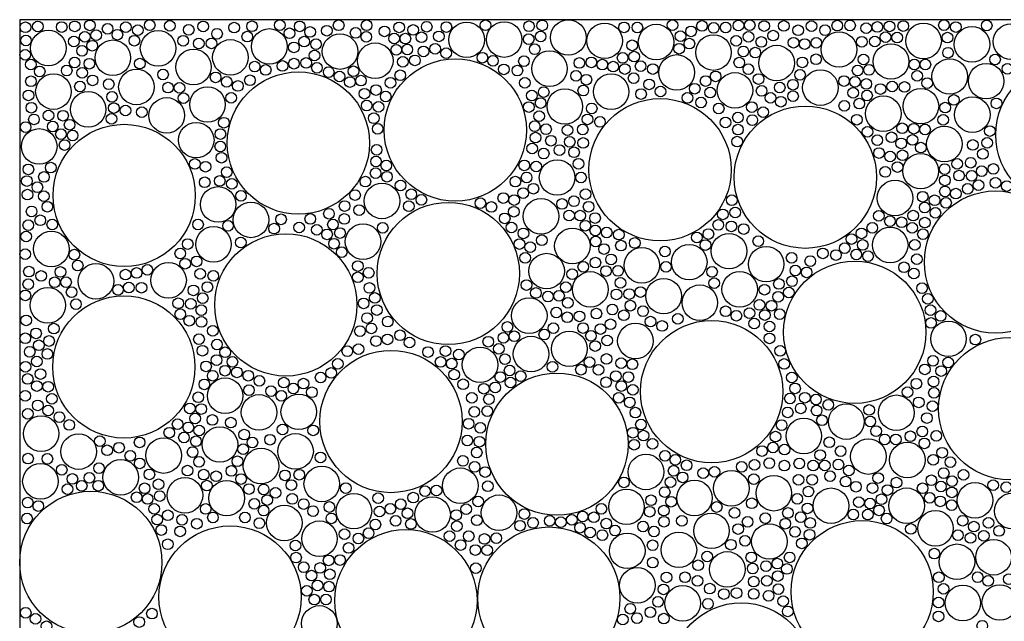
# Model space of a CAD drawing. Header units: metres. Extents: x 0 to 1000, y 0 to 1000.
# Drawn here: x 0 to 554, y 662 to 1000 of the extents above; entities that cross this region are included whole.
import ezdxf

# ---------------------------------------------------------------- set-up
doc = ezdxf.new("R2010")
doc.units = ezdxf.units.M

msp = doc.modelspace()

# ---------------------------------------------------------------- linework, layer by layer
msp.add_lwpolyline([(0, 0), (1000, 0), (1000, 1000), (0, 1000), (0, 0)])
for centre, radius in [((3.22, 995.74), 3), ((10.24, 996.14), 3), ((23.64, 995.87), 3), ((30.97, 996.23), 3), ((39.46, 996.82), 3), ((49.43, 994.86), 3), ((59.66, 995.79), 3), ((66.42, 994.12), 3), ((73.13, 996.91), 3), ((84.43, 996.55), 3), ((95.05, 994.32), 3), ((103.17, 996.21), 3), ((120.59, 995.52), 3), ((130.68, 996.27), 3), ((146.24, 996.9), 3), ((157.45, 996.24), 3), ((172.72, 993.81), 3), ((179.37, 996.86), 3), ((195.11, 996.86), 3), ((213.42, 995.66), 3), ((221.27, 994.24), 3), ((228.88, 996.03), 3), ((239.94, 995.87), 3), ((251.34, 988.68), 10), ((261.95, 996.83), 3), ((272.45, 988.82), 10), ((286.41, 996.31), 3), ((293.85, 996.78), 3), ((308.52, 989.98), 10), ((328.91, 988.11), 10), ((339.86, 995.69), 3), ((347.36, 995.64), 3), ((357.88, 987.41), 10), ((367.1, 996.91), 3), ((383.66, 996.49), 3), ((390.25, 995.38), 3), ((396.95, 995.61), 3), ((404.17, 996.73), 3), ((410.51, 996.93), 3), ((418.67, 996.41), 3), ((429.69, 996.47), 3), ((437.73, 994.05), 3), ((445.26, 996.36), 3), ((452.89, 994.07), 3), ((459.76, 996.65), 3), ((466.92, 996.77), 3), ((475.97, 995.26), 3), ((482.3, 995.9), 3), ((489.11, 996.23), 3), ((496.88, 996.44), 3), ((508.27, 987.99), 10), ((519.74, 996.9), 3), ((526.44, 995.87), 3), ((543.78, 996.74), 3), ((557.43, 987.65), 10), ((3.54, 988.28), 3), ((16.09, 984.06), 10), ((36.66, 990.33), 3), ((43.05, 991.29), 3), ((54.95, 991.55), 3), ((64.5, 988.18), 3), ((77.83, 983.9), 10), ((91.96, 988.15), 3), ((110.99, 992.09), 3), ((127.98, 990.47), 3), ((140.41, 984.96), 10), ((151.69, 992.33), 3), ((163.3, 993.12), 3), ((180.16, 982.07), 10), ((188.91, 992.57), 3), ((194.88, 990.38), 3), ((205.13, 993.41), 3), ((210.58, 989.44), 3), ((216.88, 989.33), 3), ((225.95, 990.12), 3), ((235.72, 990.6), 3), ((286.22, 989.05), 3), ((292.93, 990.53), 3), ((371.55, 990.74), 3), ((377.52, 993.42), 3), ((390.15, 981.52), 10), ((402.92, 988.12), 3), ((409.81, 990.38), 3), ((423.67, 991.02), 3), ((460.74, 983.22), 10), ((486.84, 990.2), 3), ((493.44, 989.94), 3), ((521.76, 989.9), 3), ((535.5, 986.14), 10), ((30.49, 987.76), 3), ((40.79, 985.35), 3), ((52.4, 978.58), 10), ((100.7, 986.64), 3), ((107.85, 986.66), 3), ((118.49, 978.79), 10), ((154.2, 984.41), 3), ((160, 987.68), 3), ((166.64, 986.23), 3), ((199.94, 976.92), 10), ((211.75, 983.06), 3), ((217.98, 983.22), 3), ((233.6, 983.6), 3), ((289.61, 983.39), 3), ((344.38, 985.58), 3), ((370.81, 983.68), 3), ((376.6, 986.53), 3), ((417.01, 987.46), 3), ((425.7, 975.6), 10), ((435.16, 987.06), 3), ((441.44, 986.29), 3), ((447.93, 986.97), 3), ((473.56, 987.59), 3), ((480.86, 987.71), 3), ((489.94, 976.51), 10), ((3.08, 980.25), 3), ((35.06, 982.52), 3), ((97.74, 973.38), 10), ((165.8, 979.87), 3), ((222.24, 977.1), 3), ((227.09, 982.15), 3), ((239.84, 981.18), 3), ((260.2, 978.62), 3), ((297.91, 972.47), 10), ((339.03, 978.51), 3), ((345.54, 979.23), 3), ((369.44, 970.34), 10), ((406.93, 982.15), 3), ((413.63, 981.49), 3), ((447.79, 977.74), 3), ((474.5, 977.59), 3), ((522.06, 981.41), 3), ((548.49, 977.64), 3), ((6.28, 974.81), 3), ((30.9, 975.9), 3), ((39.17, 975.25), 3), ((67.53, 975.31), 3), ((132.17, 973.63), 3), ((138.33, 971.73), 3), ((147.77, 973.98), 3), ((154.24, 975.27), 3), ((161.08, 975.69), 3), ((167.17, 972.9), 3), ((244.96, 937.96), 40), ((215.44, 976.3), 3), ((266.15, 976.83), 3), ((272.22, 972.05), 3), ((283.57, 976.65), 3), ((314.71, 975.68), 3), ((321.46, 976), 3), ((327.6, 974.71), 3), ((333.75, 973.61), 3), ((340.3, 972.24), 3), ((349.19, 973.87), 3), ((356.01, 972.24), 3), ((404.66, 975.88), 3), ((409.75, 972.18), 3), ((440.15, 975.98), 3), ((477.62, 971.76), 3), ((503.08, 974.77), 3), ((509.29, 974.81), 3), ((522.99, 968.05), 10), ((543.48, 965.42), 10), ((588.84, 935.31), 40), ((555.43, 972.39), 3), ((11.25, 970.85), 3), ((18.98, 959.57), 10), ((26.43, 971.39), 3), ((35.13, 970.11), 3), ((65.65, 962.18), 10), ((80.59, 969.17), 3), ((110.17, 967.55), 3), ((156.71, 930.61), 40), ((173.76, 970.53), 3), ((179.87, 968.03), 3), ((187.68, 970.98), 3), ((214.03, 968.75), 3), ((279.87, 971.38), 3), ((312.87, 968.45), 3), ((318.68, 966.27), 3), ((332.6, 959.51), 10), ((345.22, 967.14), 3), ((391.36, 968.13), 3), ((402.21, 960.24), 10), ((415.5, 966.63), 3), ((438.81, 969.01), 3), ((450.27, 961.81), 10), ((471.22, 971.44), 3), ((504.71, 968.44), 3), ((6.32, 965.34), 3), ((33.91, 962.42), 3), ((40.99, 965.86), 3), ((50.06, 963.7), 3), ((83.43, 961.78), 3), ((89.85, 961.66), 3), ((116.43, 965.08), 3), ((122.71, 962.75), 3), ((129.49, 965.91), 3), ((185.69, 964.92), 3), ((191.9, 965.72), 3), ((200.4, 960.43), 3), ((208.5, 964.53), 3), ((284.04, 964.52), 3), ((353.98, 963.61), 3), ((379.58, 961.2), 3), ((385.73, 965.52), 3), ((427.4, 961.84), 3), ((434.84, 963.44), 3), ((463.55, 965.49), 3), ((469.76, 965.06), 3), ((476.07, 963.85), 3), ((484.02, 960.99), 3), ((490.62, 962.41), 3), ((497.58, 962.15), 3), ((510.32, 964.34), 3), ((4.97, 957.45), 3), ((38.52, 949.57), 10), ((51.94, 956.64), 3), ((92.1, 955.88), 3), ((105.59, 952.33), 10), ((118.93, 956.03), 3), ((193.9, 958.36), 3), ((205.82, 956.82), 3), ((287.96, 957.33), 3), ((294.68, 959.29), 3), ((306.53, 951.16), 10), ((316.93, 960.14), 3), ((349.41, 958.17), 3), ((360.34, 959.64), 3), ((375.55, 956.02), 3), ((388.26, 959.01), 3), ((417.23, 959.95), 3), ((422.2, 956.06), 3), ((434.86, 957.02), 3), ((468.69, 958.85), 3), ((476.47, 957.34), 3), ((506.77, 951.39), 10), ((6.56, 950.49), 3), ((52.91, 950.31), 3), ((82.64, 946.17), 10), ((195.14, 951.71), 3), ((201.76, 950.99), 3), ((286.32, 950.89), 3), ((292.93, 953.11), 3), ((321.65, 950.1), 3), ((360.11, 915.61), 40), ((383.15, 953.44), 3), ((393.06, 950.03), 3), ((411.7, 950.85), 3), ((428.01, 953.88), 3), ((463.69, 951.54), 3), ((472.13, 952.78), 3), ((485.65, 947.17), 10), ((520.4, 950.55), 3), ((525.31, 954.85), 3), ((535.68, 946.59), 10), ((549.25, 952.96), 3), ((8, 943.92), 3), ((16.17, 946.14), 3), ((24.38, 945.99), 3), ((51.6, 944.23), 3), ((59.47, 948.91), 3), ((68.65, 947.99), 3), ((199.1, 944.58), 3), ((292.14, 945.77), 3), ((319.31, 943.93), 3), ((403.88, 945.01), 3), ((441.78, 911.42), 40), ((418.09, 948.03), 3), ((3.34, 939.6), 3), ((18.57, 939.94), 3), ((28.08, 940.92), 3), ((99.28, 932.25), 10), ((114.84, 942.05), 3), ((201.32, 938.62), 3), ((289.62, 940.08), 3), ((295.98, 938.39), 3), ((316.61, 938.28), 3), ((326.3, 942.52), 3), ((396.88, 942.23), 3), ((411.95, 943.54), 3), ((470.77, 943.74), 3), ((496.26, 938.93), 3), ((502.78, 938.69), 3), ((509.12, 938.26), 3), ((519.29, 943.67), 3), ((10.98, 928.73), 10), ((58.76, 901.17), 40), ((23.19, 935.62), 3), ((29.77, 934.89), 3), ((112.85, 935.69), 3), ((290.05, 933.68), 3), ((308.06, 937.9), 3), ((403.89, 938.17), 3), ((476.72, 936.95), 3), ((490.22, 933.88), 3), ((519.99, 930.11), 10), ((545.53, 937.37), 3), ((25.25, 929.49), 3), ((112.81, 928.67), 3), ((288.18, 927.58), 3), ((298.75, 931.93), 3), ((309.31, 931.34), 3), ((316.86, 930.66), 3), ((403.49, 931.43), 3), ((482.24, 932.23), 3), ((495.72, 930.44), 3), ((502.03, 932.39), 3), ((506.76, 928.05), 3), ((536.01, 929.56), 3), ((544.03, 930.76), 3), ((113.49, 922.39), 3), ((200.7, 926.82), 3), ((294.67, 924.71), 3), ((303.51, 926.67), 3), ((311.75, 925.45), 3), ((483.26, 925.03), 3), ((489.46, 923.09), 3), ((496.41, 923.74), 3), ((506.66, 914.8), 10), ((541.58, 924.51), 3), ((17.47, 916.79), 3), ((98.49, 918.89), 3), ((104.5, 917.31), 3), ((200.4, 920.27), 3), ((206.17, 917.98), 3), ((283.74, 918.07), 3), ((290.46, 917.43), 3), ((302.21, 911.25), 10), ((314.23, 918.98), 3), ((493.64, 917.15), 3), ((527.15, 918.93), 3), ((534.77, 919.55), 3), ((4.88, 915.83), 3), ((13.66, 911.56), 3), ((116.39, 914.28), 3), ((200.17, 913.69), 3), ((206.54, 911.69), 3), ((285.05, 911.29), 3), ((315.65, 911.27), 3), ((486.73, 914.4), 3), ((520.12, 915.98), 3), ((528.21, 912.29), 3), ((535.31, 912.19), 3), ((540.95, 914.81), 3), ((547.55, 916.08), 3), ((4.05, 909.25), 3), ((9.93, 905.78), 3), ((104.06, 908.54), 3), ((112.48, 909.32), 3), ((119.28, 907.66), 3), ((194.41, 908.92), 3), ((203.71, 898.07), 10), ((214.18, 906.74), 3), ((278.72, 908.95), 3), ((492.19, 899.72), 10), ((520.28, 909.64), 3), ((539.19, 906.94), 3), ((548.69, 908.25), 3), ((555.1, 906.45), 3), ((4.41, 901.64), 3), ((13.57, 900.73), 3), ((111.59, 896.11), 10), ((124.42, 900.94), 3), ((188.59, 901.37), 3), ((220.21, 901.82), 3), ((271.95, 899.72), 3), ((283.11, 902.48), 3), ((288.88, 904.95), 3), ((318.21, 901.91), 3), ((507.8, 900.45), 3), ((548.72, 863.72), 40), ((520.33, 903.42), 3), ((526.41, 902.19), 3), ((533.11, 904.85), 3), ((15.58, 894.84), 3), ((130.03, 887.41), 10), ((182.7, 895.22), 3), ((241.02, 857.29), 40), ((218.79, 895.13), 3), ((225.86, 898.71), 3), ((259.08, 896.81), 3), ((265.22, 894.68), 3), ((278.07, 898.59), 3), ((293.17, 889.43), 10), ((304.99, 896.39), 3), ((311.66, 897.91), 3), ((319.94, 894.84), 3), ((400.45, 898.47), 3), ((508.92, 894.35), 3), ((514.46, 898.43), 3), ((520.91, 897.04), 3), ((6.69, 892.18), 3), ((173.93, 890.87), 3), ((190.88, 892.93), 3), ((277.87, 892.04), 3), ((308.95, 889.88), 3), ((315.17, 889.81), 3), ((323.56, 888.44), 3), ((395.39, 890.5), 3), ((402.38, 891.58), 3), ((483.12, 889.69), 3), ((502.41, 889.8), 3), ((514.94, 891.36), 3), ((4.85, 884.44), 3), ((11.56, 887.2), 3), ((18.31, 884.8), 3), ((100.28, 884.84), 3), ((117.17, 884.06), 3), ((146.97, 887.73), 3), ((157.18, 883.12), 3), ((163.42, 887.92), 3), ((176.16, 884.84), 3), ((182.51, 887.95), 3), ((204.13, 882.93), 3), ((272.73, 888.25), 3), ((276.56, 883.15), 3), ((318.09, 884.14), 3), ((392.85, 884.59), 3), ((400.18, 883.76), 3), ((479.46, 882.97), 3), ((489.39, 886.67), 3), ((495.94, 886.05), 3), ((501.88, 882.97), 3), ((508.96, 885.86), 3), ((3.61, 878.09), 3), ((17.81, 871.02), 10), ((108.96, 873.67), 10), ((143.06, 882.5), 3), ((167.07, 881.8), 3), ((172.83, 879.28), 3), ((180.12, 880.02), 3), ((193.09, 875.2), 10), ((283.27, 879.83), 3), ((310.81, 872.75), 10), ((323.7, 881.48), 3), ((330.11, 880.31), 3), ((336.9, 879.14), 3), ((380.8, 877.55), 3), ((387.29, 879.46), 3), ((407.12, 882.26), 3), ((473.35, 879.85), 3), ((489.53, 873.29), 10), ((507.94, 879.38), 3), ((94.48, 873.85), 3), ((149.67, 839.6), 40), ((124.32, 874.69), 3), ((176.77, 874.01), 3), ((281.04, 873.83), 3), ((287.1, 872.1), 3), ((293.59, 875.97), 3), ((323.92, 875.26), 3), ((338.1, 872.95), 3), ((345.87, 874.45), 3), ((385.61, 873.29), 3), ((398.88, 869.84), 10), ((415.33, 875.47), 3), ((467.78, 876.64), 3), ((474.06, 873.32), 3), ((503.38, 873.36), 3), ((3.1, 868.12), 3), ((30.76, 867.86), 3), ((90.29, 868.49), 3), ((181.1, 869.25), 3), ((328.6, 871.02), 3), ((349.83, 861.85), 10), ((362.83, 869.63), 3), ((376.51, 863.63), 10), ((419.77, 862.54), 10), ((451.62, 868.59), 3), ((459.01, 867.65), 3), ((463.95, 871.52), 3), ((470.45, 867.93), 3), ((477.05, 866.99), 3), ((32.63, 861.78), 3), ((93.07, 862.78), 3), ((99.49, 864.07), 3), ((190.17, 861.48), 3), ((284.27, 866.04), 3), ((296.3, 858.62), 10), ((316.92, 861.02), 3), ((323.71, 863.37), 3), ((332.56, 865.18), 3), ((363.46, 861), 3), ((469.58, 824.21), 40), ((434.07, 866.06), 3), ((444.56, 864.24), 3), ((497.28, 860.75), 3), ((504.47, 865.34), 3), ((5.22, 858.34), 3), ((12.09, 855.91), 3), ((22.91, 858.14), 3), ((42.89, 852.89), 10), ((59.49, 856.63), 3), ((65.75, 857.57), 3), ((71.82, 859.3), 3), ((83.71, 853.45), 10), ((101.5, 857.05), 3), ((108.85, 855.95), 3), ((196.24, 857.69), 3), ((310.71, 856.9), 3), ((320.91, 848.32), 10), ((329.71, 858.65), 3), ((336.45, 858.73), 3), ((389.33, 858.19), 3), ((404.9, 848.35), 10), ((436.17, 858.99), 3), ((442.5, 857.91), 3), ((502.85, 857.25), 3), ((4.82, 851.25), 3), ((19.69, 852.31), 3), ((26.07, 852.43), 3), ((190.12, 855.16), 3), ((285.02, 850.79), 3), ((337.81, 852), 3), ((362.13, 844.53), 10), ((390.55, 851.82), 3), ((426.96, 851.37), 3), ((434.28, 852.91), 3), ((3.19, 844.99), 3), ((15.81, 839.38), 10), ((29.21, 846.76), 3), ((55.3, 848.08), 3), ((61.39, 849.36), 3), ((68.47, 849.27), 3), ((97.7, 847.78), 3), ((105.53, 849.66), 3), ((196.67, 849.16), 3), ((290.28, 846.31), 3), ((297.06, 844.29), 3), ((303.28, 844.68), 3), ((307.13, 849.55), 3), ((335.56, 845.52), 3), ((342.77, 845.74), 3), ((349.07, 846.84), 3), ((382.48, 840.83), 10), ((418.85, 848.16), 3), ((426.51, 844.19), 3), ((432.52, 846.56), 3), ((507.42, 849.05), 3), ((58.57, 804.7), 40), ((31.65, 840.02), 3), ((89.15, 840.5), 3), ((96.2, 840.23), 3), ((102.91, 843.42), 3), ((193.39, 840.49), 3), ((199.7, 843.53), 3), ((286.54, 833.54), 10), ((308.26, 840.78), 3), ((343.4, 839.18), 3), ((415.98, 839.61), 3), ((422.79, 839.15), 3), ((510.68, 843.04), 3), ((90.3, 834.41), 3), ((102.12, 836.65), 3), ((200.81, 836.74), 3), ((301.74, 835.35), 3), ((314.79, 833.18), 3), ((324.27, 834.69), 3), ((333.27, 836.98), 3), ((339.73, 833.76), 3), ((350.53, 836.05), 3), ((396.98, 836.03), 3), ((403.03, 833.51), 3), ((410.35, 834.97), 3), ((419.04, 833.91), 3), ((427.36, 834.43), 3), ((512.13, 836.62), 3), ((517.88, 833.4), 3), ((3.63, 830.91), 3), ((95.39, 830.71), 3), ((102.2, 830.05), 3), ((195.36, 832.2), 3), ((206.97, 830.21), 3), ((307.95, 832.64), 3), ((332.22, 828.73), 3), ((389.11, 790.82), 40), ((354.72, 830.22), 3), ((361.24, 827.75), 3), ((370.12, 831.76), 3), ((413.06, 829.18), 3), ((512.49, 829.44), 3), ((522.32, 820.54), 10), ((9.18, 823.61), 3), ((19.19, 826.26), 3), ((108.57, 825.05), 3), ((191.36, 824.88), 3), ((197.75, 826.39), 3), ((213.86, 822.54), 3), ((274.22, 827.21), 3), ((294.98, 822.93), 3), ((300.13, 826.51), 3), ((316.8, 826.59), 3), ((321.23, 822.24), 3), ((326.59, 826.05), 3), ((346.24, 819.29), 10), ((421.62, 827.48), 3), ((3.15, 820.83), 3), ((10.74, 816.89), 3), ((16.51, 819.31), 3), ((100.83, 820.31), 3), ((110.91, 817.33), 3), ((200.32, 819.28), 3), ((206.83, 820.22), 3), ((219.19, 818.45), 3), ((263.53, 818.93), 3), ((272.01, 821.11), 3), ((278.17, 821.95), 3), ((287.56, 811.97), 10), ((309.1, 814.89), 10), ((323.6, 816.46), 3), ((330.37, 819.6), 3), ((421.66, 820.8), 3), ((556.73, 781.25), 40), ((537.43, 820.07), 3), ((5.62, 813.26), 3), ((15.59, 812.01), 3), ((102.76, 813.87), 3), ((115.56, 812.95), 3), ((208.79, 774.02), 40), ((184.22, 813.55), 3), ((190.54, 814.71), 3), ((229.63, 813.11), 3), ((239.43, 813.65), 3), ((246.95, 811.68), 3), ((258.89, 805.9), 10), ((269.47, 814.89), 3), ((427.67, 813.74), 3), ((9.61, 807.76), 3), ((110.71, 808.57), 3), ((119.62, 807.6), 3), ((178.93, 806.5), 3), ((236.7, 807.52), 3), ((242.94, 806.57), 3), ((272.86, 809.12), 3), ((320.4, 807.42), 3), ((330.01, 809.2), 3), ((338.25, 806.84), 3), ((344.52, 806.2), 3), ((429.92, 806.38), 3), ((513.62, 808.15), 3), ((522.14, 807.21), 3), ((3.24, 804.82), 3), ((11.67, 800.75), 3), ((104.8, 805.06), 3), ((115.46, 802.59), 3), ((122.14, 801.66), 3), ((175.16, 801.35), 3), ((244.33, 800.4), 3), ((275.52, 802.71), 3), ((299.57, 804.75), 3), ((315.62, 803.19), 3), ((325.48, 803.13), 3), ((509, 803.33), 3), ((518.14, 802.41), 3), ((4.5, 797.98), 3), ((103.86, 794.92), 3), ((115.52, 788.52), 10), ((108.55, 799.77), 3), ((128.53, 799.78), 3), ((134.76, 796.91), 3), ((148.53, 795.92), 3), ((159.57, 795.35), 3), ((169.24, 798.81), 3), ((249.37, 794.97), 3), ((302.1, 761.31), 40), ((270.26, 799.03), 3), ((275.99, 795.99), 3), ((281.72, 799.56), 3), ((329.72, 796.07), 3), ((335.23, 799.57), 3), ((342.28, 799.03), 3), ((434.17, 798.77), 3), ((504.23, 795.29), 3), ((513.9, 796.49), 3), ((9.66, 794), 3), ((16.01, 793.59), 3), ((128.92, 791.66), 3), ((141.35, 791.07), 3), ((153.89, 792.59), 3), ((164.32, 790.46), 3), ((261.02, 792.47), 3), ((267.41, 793.2), 3), ((338.31, 793.98), 3), ((344.8, 791.86), 3), ((436.01, 792.66), 3), ((499.26, 790.56), 3), ((514.11, 790.13), 3), ((3.12, 788.47), 3), ((18.08, 786.78), 3), ((100.45, 787.64), 3), ((134.61, 779.16), 10), ((147.1, 788.49), 3), ((156.93, 779.48), 10), ((254.28, 787.38), 3), ((263.86, 786.61), 3), ((336.87, 787.34), 3), ((343.03, 784.78), 3), ((433.14, 786.98), 3), ((441.5, 787.42), 3), ((447.77, 786.41), 3), ((454.69, 783.44), 3), ((492.98, 778.95), 10), ((505.57, 784.8), 3), ((4.6, 778.37), 3), ((10.16, 783.09), 3), ((16.01, 780.2), 3), ((95.7, 781.39), 3), ((102.09, 781.04), 3), ((255.62, 779.5), 3), ((262.94, 779.87), 3), ((346.22, 779.03), 3), ((431.87, 779.15), 3), ((439.21, 781.4), 3), ((448.12, 780.19), 3), ((464.85, 773.98), 10), ((477.67, 780.51), 3), ((513.31, 782.68), 3), ((12.06, 767.21), 10), ((22.31, 776.52), 3), ((88.79, 772.56), 3), ((98.64, 775.76), 3), ((108.35, 774.9), 3), ((118.71, 773.4), 3), ((252.44, 772.82), 3), ((349.35, 772.34), 3), ((440.94, 765.89), 10), ((451.16, 774.74), 3), ((478.32, 774.05), 3), ((510.16, 775.98), 3), ((27.87, 772.1), 3), ((84.13, 767.76), 3), ((94.84, 770.71), 3), ((100.9, 768.97), 3), ((112.59, 761.1), 10), ((126.27, 766.67), 3), ((147.82, 769.51), 3), ((165.05, 769.07), 3), ((258.99, 770.51), 3), ((344.83, 767.73), 3), ((428.44, 772.02), 3), ((481.58, 768.65), 3), ((507.56, 768.44), 3), ((33.18, 757.12), 10), ((45.05, 762.97), 3), ((67.46, 762.3), 3), ((80.95, 754.88), 10), ((92.37, 765.02), 3), ((99.13, 762.92), 3), ((130.86, 762.26), 3), ((140.77, 763.81), 3), ((155.13, 757.23), 10), ((251.73, 763.37), 3), ((258.53, 762.66), 3), ((350.82, 766.09), 3), ((355.85, 761.46), 3), ((425.04, 765.55), 3), ((455.26, 762.34), 3), ((477.26, 754.32), 10), ((486.41, 763.96), 3), ((492.69, 763.96), 3), ((500.87, 765.72), 3), ((508.74, 761.74), 3), ((515.42, 765.99), 3), ((49.19, 757.83), 3), ((55.88, 759.32), 3), ((97.25, 756.84), 3), ((125.67, 758.5), 3), ((135.73, 749), 10), ((256.99, 756.63), 3), ((345.56, 760.97), 3), ((417.43, 757.44), 3), ((423.58, 759.41), 3), ((430.06, 758.26), 3), ((461.63, 757.34), 3), ((499.15, 752.37), 10), ((518.71, 756.51), 3), ((4.69, 753.18), 3), ((15.56, 753.03), 3), ((62.21, 754.73), 3), ((67.5, 750.51), 3), ((100.87, 751.35), 3), ((122.44, 751.66), 3), ((169.13, 753.84), 3), ((249.24, 751.88), 3), ((352.18, 745.68), 10), ((362.85, 754.74), 3), ((368.68, 752.51), 3), ((421.53, 750.57), 3), ((438.4, 750.4), 3), ((450.11, 755.16), 3), ((513.71, 752.45), 3), ((523.35, 751.2), 3), ((11.66, 740.39), 10), ((23.65, 746.88), 3), ((44.6, 747.79), 3), ((56.82, 742.64), 10), ((94.35, 746.42), 3), ((119.04, 746.24), 3), ((169.87, 738.94), 10), ((247.77, 737.91), 10), ((255.82, 748.51), 3), ((261.72, 745.62), 3), ((367.74, 746.31), 3), ((375.04, 749.41), 3), ((384.35, 744.98), 3), ((390.72, 745.77), 3), ((406.01, 748.57), 3), ((413.22, 749.7), 3), ((429.99, 749.22), 3), ((446.17, 749.26), 3), ((452.79, 749.3), 3), ((460.35, 749.82), 3), ((466.23, 746.48), 3), ((519.61, 745.03), 3), ((29.62, 741.72), 3), ((39.17, 742.33), 3), ((72.93, 744.32), 3), ((92.92, 732.54), 10), ((103.47, 744.16), 3), ((110.46, 743.22), 3), ((124.49, 741.7), 3), ((149.19, 743.75), 3), ((157.24, 744.14), 3), ((339.81, 739.79), 3), ((365.96, 739.95), 3), ((372.8, 742.63), 3), ((400.16, 736.43), 10), ((412.79, 741.59), 3), ((424.06, 733.7), 10), ((437.95, 741.22), 3), ((445.65, 741.28), 3), ((455.69, 743.28), 3), ((464.45, 740.23), 3), ((482.72, 742.23), 3), ((493.02, 739.67), 3), ((512.67, 741), 3), ((524.28, 740.51), 3), ((530.71, 744.05), 3), ((26.88, 736.02), 3), ((34.89, 737.83), 3), ((44.18, 737.94), 3), ((70.27, 736.46), 3), ((78.09, 738.72), 3), ((105.26, 737.99), 3), ((116.41, 730.92), 10), ((128.93, 736.08), 3), ((137.19, 735.84), 3), ((143.83, 733.96), 3), ((152.76, 738.31), 3), ((183.38, 736.59), 3), ((227.95, 734.83), 3), ((234.34, 735.24), 3), ((263.22, 737.64), 3), ((362.73, 734.35), 3), ((379.44, 731.04), 10), ((443.51, 734.63), 3), ((456.24, 726.65), 10), ((470.24, 737.36), 3), ((479.55, 736.63), 3), ((488.01, 735.5), 3), ((498.8, 726.68), 10), ((507.76, 736.46), 3), ((518.06, 737.48), 3), ((524.17, 734.2), 3), ((537.23, 729.71), 10), ((547.4, 738.26), 3), ((554.8, 737.08), 3), ((40.01, 694.81), 40), ((4.5, 728.44), 3), ((65.77, 731.41), 3), ((71.93, 730.46), 3), ((78.73, 732.1), 3), ((139.15, 729.86), 3), ((153.26, 730.51), 3), ((187.94, 723.64), 10), ((201.6, 730.92), 3), ((221.3, 731.23), 3), ((232.17, 721.76), 10), ((257.79, 729.02), 3), ((269.57, 722.73), 10), ((341.22, 726.08), 10), ((355.04, 729.72), 3), ((366.35, 728.93), 3), ((411.66, 728.05), 3), ((437.28, 730.58), 3), ((471.85, 728.67), 3), ((478.18, 727.92), 3), ((484.58, 730.28), 3), ((511.69, 731.11), 3), ((517.66, 729.13), 3), ((558.12, 723.71), 10), ((10.45, 726.48), 3), ((75.6, 724.95), 3), ((104.59, 724.86), 3), ((131.92, 727.71), 3), ((137.18, 723.95), 3), ((148.84, 716.99), 10), ((159.69, 727.6), 3), ((164.98, 723.66), 3), ((174.13, 725.96), 3), ((202.31, 723.45), 3), ((208.46, 724.96), 3), ((214.28, 727.58), 3), ((218.09, 722.41), 3), ((251.05, 724.77), 3), ((327.1, 724.92), 3), ((354.3, 723.32), 3), ((362.23, 723.92), 3), ((391.93, 725.96), 3), ((402, 722.7), 3), ((432.03, 722.6), 3), ((443.04, 725.2), 3), ((483.23, 724.06), 3), ((524.1, 726.96), 3), ((4.15, 719.51), 3), ((77.31, 718.88), 3), ((83.32, 721.3), 3), ((91.3, 718.71), 3), ((108.69, 720.09), 3), ((126.67, 720.07), 3), ((134.78, 716.83), 3), ((175.27, 719.54), 3), ((211.38, 718.21), 3), ((245.48, 721.43), 3), ((257.05, 718.52), 3), ((283.79, 722), 3), ((288.66, 717.01), 3), ((298.06, 718.17), 3), ((304.34, 717.46), 3), ((310.52, 718.74), 3), ((316.6, 720.59), 3), ((322.84, 720.16), 3), ((362.28, 717.7), 3), ((372.38, 718.15), 3), ((389.04, 712.58), 10), ((409.34, 717.65), 3), ((419.27, 719.66), 3), ((439.17, 720.23), 3), ((444.55, 717), 3), ((468.78, 721.74), 3), ((476.96, 721.7), 3), ((487.52, 719.45), 3), ((514.99, 713.98), 10), ((530.28, 718.23), 3), ((544.82, 717.08), 3), ((79.61, 712.99), 3), ((118.28, 675.32), 40), ((90.27, 712.25), 3), ((99.58, 716.56), 3), ((168.6, 708.12), 10), ((200.03, 716.13), 3), ((220.04, 716.41), 3), ((245.83, 715.2), 3), ((297.55, 674.73), 40), ((281.36, 715.42), 3), ((315.11, 714.3), 3), ((320.81, 711.61), 3), ((329.85, 716.59), 3), ((334.77, 712.7), 3), ((350.51, 714.98), 3), ((356.67, 712.15), 3), ((404.05, 713.55), 3), ((421.59, 706.56), 10), ((430.53, 716.56), 3), ((436, 711.99), 3), ((473.75, 678.32), 40), ((501.14, 713.63), 3), ((536.55, 714.94), 3), ((550.71, 712.49), 3), ((217.19, 673.3), 40), ((182.62, 710.67), 3), ((190.43, 708.26), 3), ((196.21, 711.2), 3), ((241.71, 709.55), 3), ((252.49, 709.55), 3), ((261.33, 707.98), 3), ((268.01, 708.42), 3), ((327.65, 710.16), 3), ((341.65, 701.31), 10), ((370.69, 701.89), 10), ((407.87, 706.91), 3), ((444.18, 710.38), 3), ((527.63, 710.14), 3), ((534.68, 708.53), 3), ((542.13, 709.72), 3), ((83.26, 705.01), 3), ((155.06, 704.32), 3), ((184.98, 702.92), 3), ((247.95, 704.57), 3), ((256.26, 701.74), 3), ((262.87, 701.67), 3), ((355.93, 704.45), 3), ((399.94, 704.76), 3), ((439.79, 705.51), 3), ((527.04, 695.16), 10), ((547.71, 697.7), 10), ((155.42, 697.49), 3), ((173.71, 695.93), 3), ((180.12, 696.15), 3), ((355.97, 694.69), 3), ((386.57, 698.09), 3), ((397.94, 690.87), 10), ((411.42, 697.63), 3), ((432.94, 697.61), 3), ((514.35, 699.72), 3), ((159.7, 692.09), 3), ((168.93, 691.7), 3), ((256.48, 691.53), 3), ((381.51, 693.19), 3), ((412.2, 691.34), 3), ((419.71, 692.73), 3), ((426, 694.11), 3), ((431.43, 691.12), 3), ((164.07, 687.39), 3), ((174.43, 688.14), 3), ((347.3, 681.88), 10), ((363.69, 686.37), 3), ((374.15, 686.44), 3), ((381.15, 684.4), 3), ((412.77, 684), 3), ((420.17, 684.45), 3), ((426.36, 687.15), 3), ((516.86, 686.42), 3), ((538.71, 686.46), 3), ((544.59, 684.4), 3), ((556.19, 685.4), 3), ((161.5, 678.79), 3), ((167.46, 681.86), 3), ((173.97, 681.18), 3), ((362.04, 679.64), 3), ((372.82, 671.8), 10), ((388.05, 680.07), 3), ((426.61, 679.76), 3), ((519.5, 679.91), 3), ((530.36, 672), 10), ((551.13, 672.28), 10), ((165.68, 673.87), 3), ((172.22, 673.92), 3), ((358.96, 672.65), 3), ((396, 677.02), 3), ((403.12, 677.59), 3), ((412.76, 677.07), 3), ((421.14, 676.05), 3), ((429.35, 672.99), 3), ((168.48, 660.49), 10), ((343.36, 668.74), 3), ((405.77, 632.05), 40), ((387.05, 671.54), 3), ((431.91, 667.24), 3), ((516.72, 672.26), 3), ((3.4, 666.49), 3), ((8.87, 663.08), 3), ((74.39, 665.98), 3), ((339.13, 662.68), 3), ((347.1, 663.48), 3), ((354.65, 666.75), 3), ((362.24, 663.21), 3), ((516.7, 664.46), 3), ((15.06, 658.86), 3), ((67.23, 661.26), 3), ((541.3, 659.17), 3)]:
    msp.add_circle(centre, radius)

doc.saveas('drawing.dxf')
